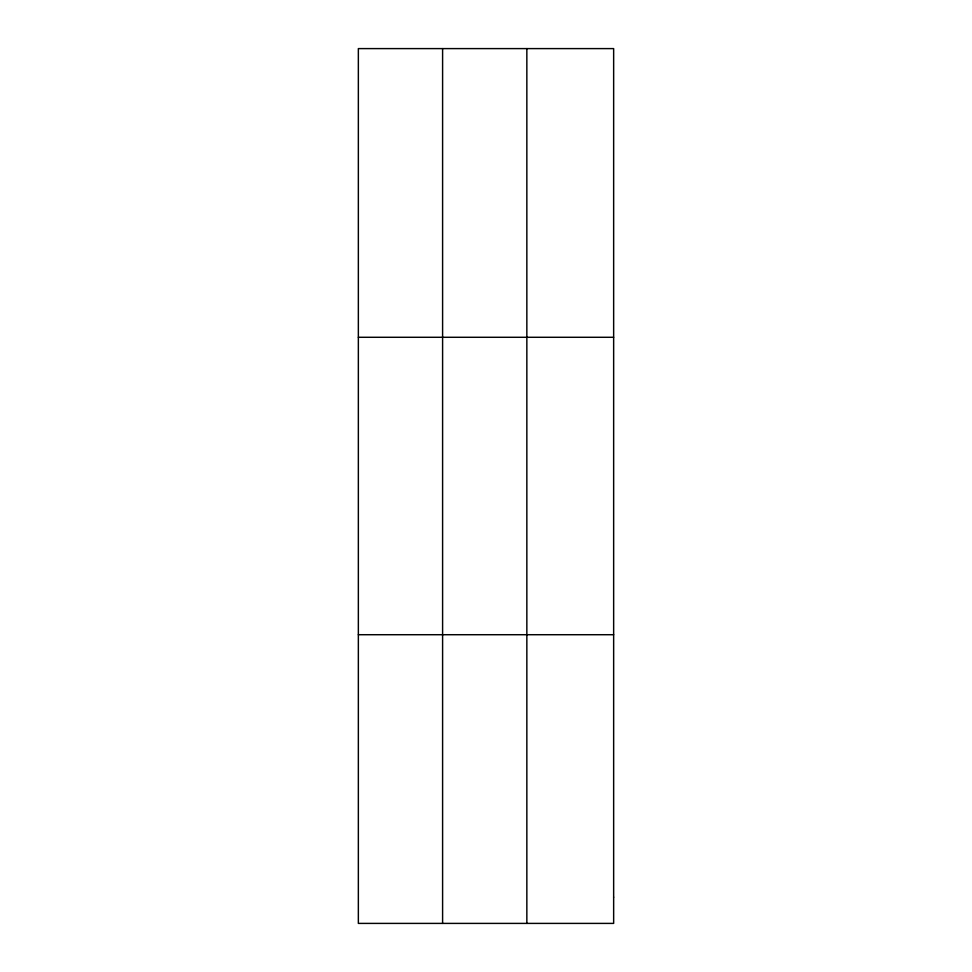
<?xml version="1.0" encoding="UTF-8"?>
<svg xmlns="http://www.w3.org/2000/svg" width="972" height="972" viewBox="0 0 972 972"><rect width="100%" height="100%" fill="white"/><g stroke="black" fill="none" stroke-linecap="round" stroke-linejoin="round"><path stroke-width="1.46" d="M442.6 923.4L442.6 48.6M526.848 923.4L526.848 48.6M358.352 337.284L613.648 337.284M358.352 634.716L613.648 634.716M613.648 897.156L613.648 923.4L358.352 923.4L358.352 48.6L613.648 48.6L613.648 897.156"/></g></svg>
